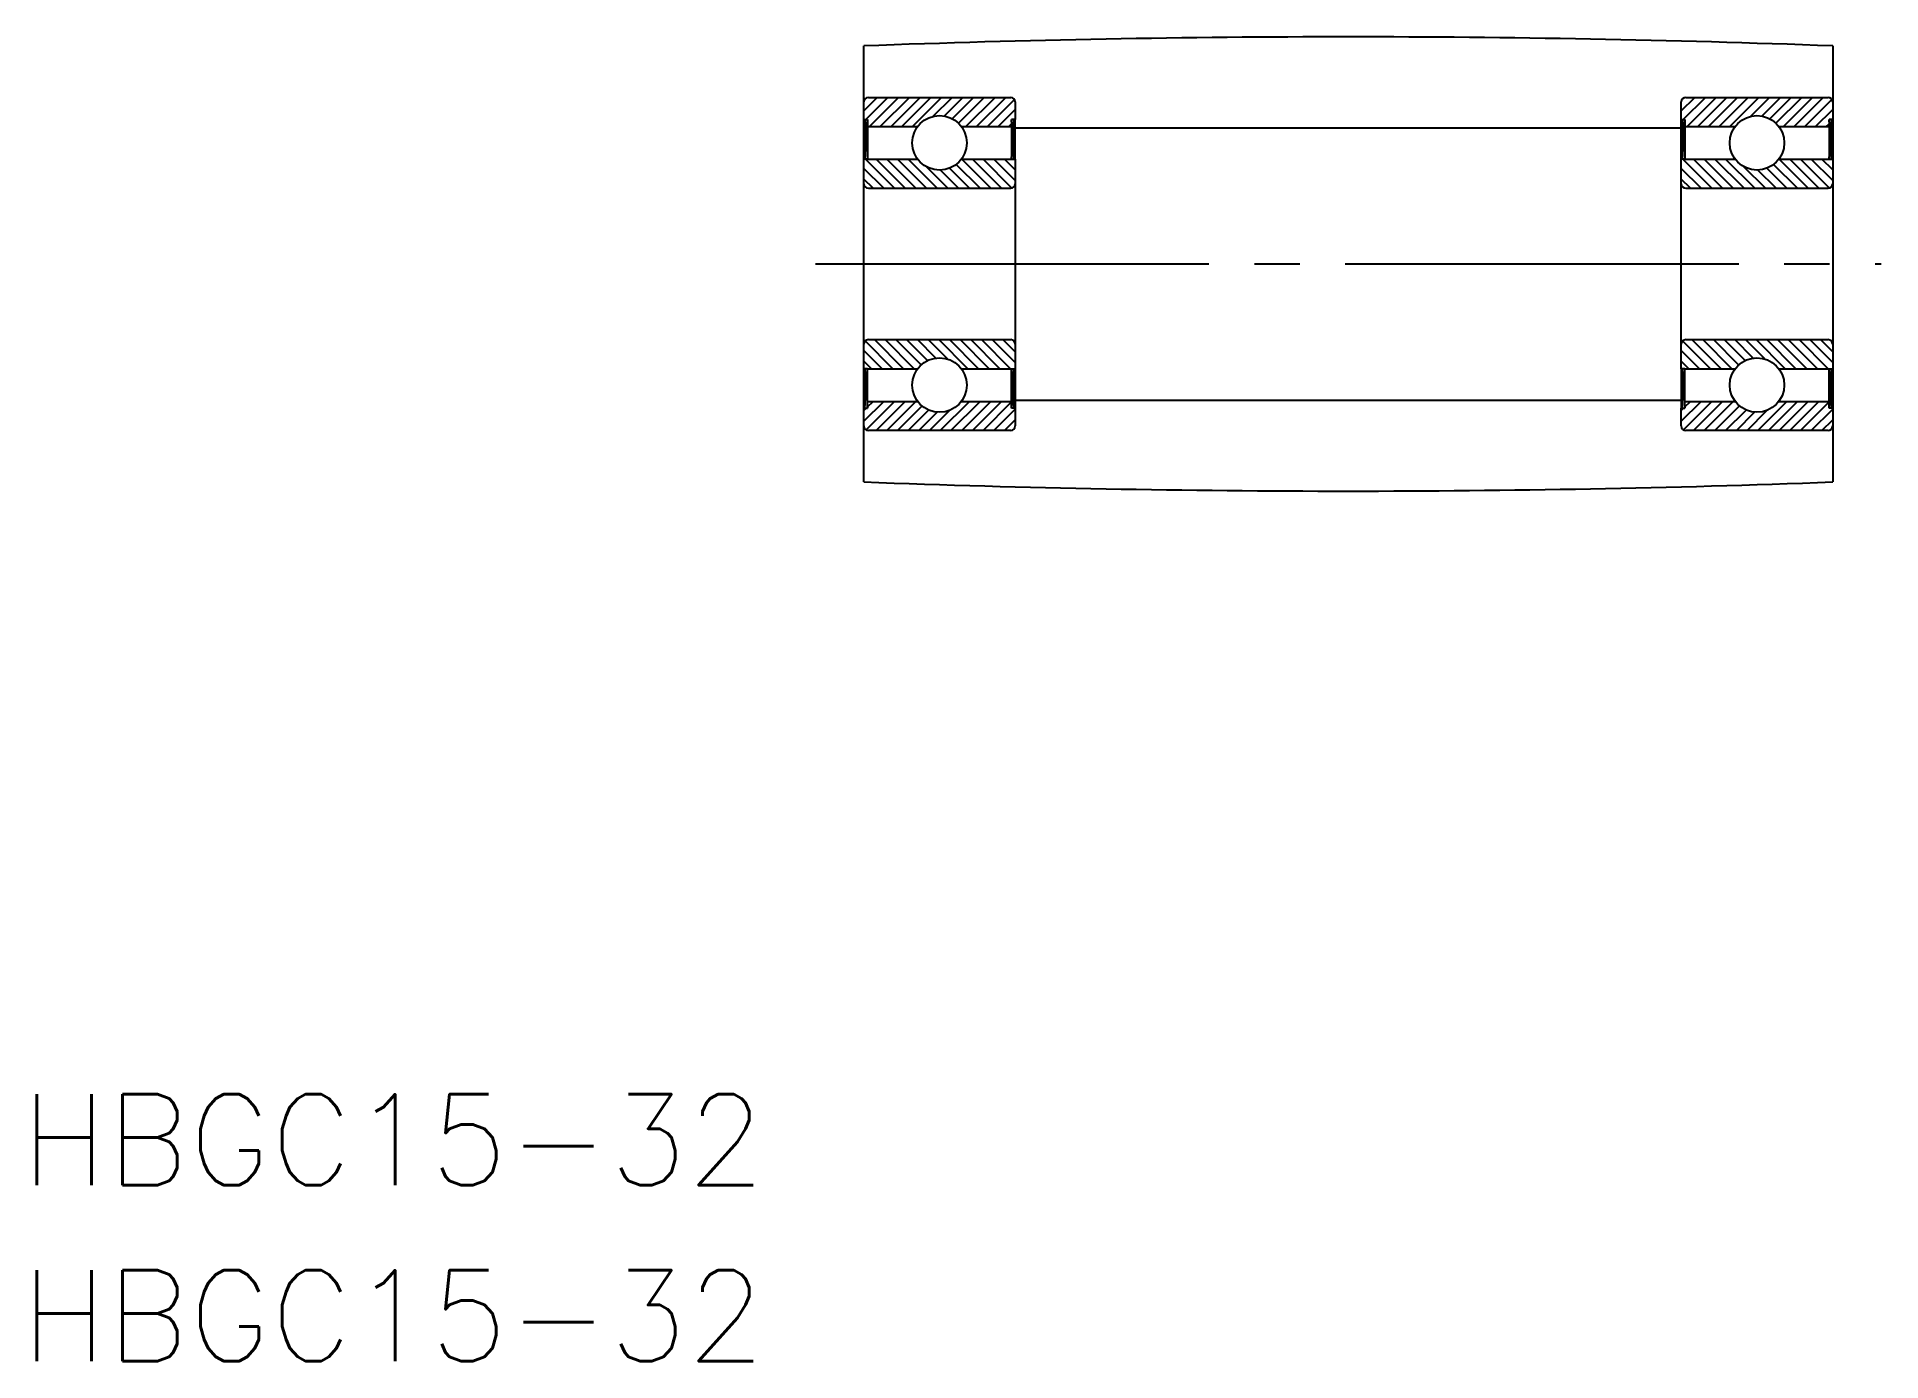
# Model space of a CAD drawing. Extents: x 37.1 to 98, y 136.3 to 180.
import ezdxf
from ezdxf.enums import TextEntityAlignment as Align

# ---------------------------------------------------------------- set-up
doc = ezdxf.new("R2010")
doc.units = 0
doc.linetypes.add('CENTER', pattern=[17.5, 13, -1.5, 1.5, -1.5])
doc.layers.get('0').update_dxf_attribs({"linetype": 'CONTINUOUS'})
doc.layers.add('CENTER', color=1, linetype='CENTER')
doc.styles.get("Standard").update_dxf_attribs({"font": 'txt.shx', "bigfont": '@extfont2.shx'})

msp = doc.modelspace()

# ---------------------------------------------------------------- linework, layer by layer
at = {"color": 7, "linetype": 'CONTINUOUS'}
for p, q in [((64.385, 165.303), (64.385, 179.703)), ((96.385, 179.703), (96.385, 165.303)), ((64.414, 177.943), (64.445, 177.974)), ((64.535, 178.003), (69.235, 178.003)), ((91.414, 177.943), (91.445, 177.974)), ((91.535, 178.003), (96.235, 178.003)), ((64.385, 177.27), (64.385, 177.853)), ((64.385, 175.963), (64.385, 177.27)), ((64.385, 177.27), (64.505, 177.27)), ((64.415, 175.963), (64.505, 177.27)), ((64.415, 177.27), (64.505, 175.963)), ((64.415, 177.27), (64.415, 175.963)), ((64.505, 177.27), (64.505, 175.963)), ((69.265, 175.963), (69.355, 177.27)), ((69.265, 177.27), (69.265, 175.963)), ((69.355, 175.963), (69.265, 177.27)), ((69.385, 177.27), (69.265, 177.27)), ((69.355, 177.27), (69.355, 175.963)), ((69.385, 177.853), (69.385, 177.27)), ((69.385, 175.963), (69.385, 177.27)), ((91.385, 177.27), (91.385, 177.853)), ((91.385, 175.963), (91.385, 177.27)), ((91.385, 177.27), (91.505, 177.27)), ((91.415, 175.963), (91.505, 177.27)), ((91.415, 177.27), (91.505, 175.963)), ((91.415, 177.27), (91.415, 175.963)), ((91.505, 177.27), (91.505, 175.963)), ((96.265, 175.963), (96.355, 177.27)), ((96.265, 177.27), (96.265, 175.963)), ((96.355, 175.963), (96.265, 177.27)), ((96.385, 177.27), (96.265, 177.27)), ((96.355, 177.27), (96.355, 175.963)), ((96.385, 177.853), (96.385, 177.27)), ((96.385, 175.963), (96.385, 177.27)), ((64.505, 177.043), (66.165, 177.043)), ((67.605, 177.043), (69.265, 177.043)), ((69.385, 177.003), (91.385, 177.003)), ((91.505, 177.043), (93.165, 177.043)), ((94.605, 177.043), (96.265, 177.043)), ((64.385, 169.043), (64.385, 175.963)), ((64.505, 175.963), (64.385, 175.963)), ((64.505, 175.963), (66.165, 175.963)), ((67.605, 175.963), (69.265, 175.963)), ((69.265, 175.963), (69.385, 175.963)), ((69.385, 175.963), (69.385, 169.043)), ((91.385, 169.043), (91.385, 175.963)), ((91.505, 175.963), (91.385, 175.963)), ((91.505, 175.963), (93.165, 175.963)), ((94.605, 175.963), (96.265, 175.963)), ((96.265, 175.963), (96.385, 175.963)), ((96.385, 175.963), (96.385, 169.043)), ((64.535, 175.003), (69.235, 175.003)), ((91.535, 175.003), (96.235, 175.003)), ((64.535, 170.003), (69.235, 170.003)), ((91.535, 170.003), (96.235, 170.003)), ((64.505, 169.043), (64.385, 169.043)), ((64.385, 169.043), (64.385, 167.736)), ((64.415, 169.043), (64.505, 167.736)), ((64.415, 167.736), (64.505, 169.043)), ((64.415, 167.736), (64.415, 169.043)), ((64.505, 169.043), (66.165, 169.043)), ((64.505, 167.736), (64.505, 169.043)), ((67.605, 169.043), (69.265, 169.043)), ((69.265, 169.043), (69.385, 169.043)), ((69.265, 167.736), (69.265, 169.043)), ((69.355, 169.043), (69.265, 167.736)), ((69.265, 169.043), (69.355, 167.736)), ((69.355, 167.736), (69.355, 169.043)), ((69.385, 169.043), (69.385, 167.736)), ((91.505, 169.043), (91.385, 169.043)), ((91.385, 169.043), (91.385, 167.736)), ((91.415, 169.043), (91.505, 167.736)), ((91.415, 167.736), (91.505, 169.043)), ((91.415, 167.736), (91.415, 169.043)), ((91.505, 169.043), (93.165, 169.043)), ((91.505, 167.736), (91.505, 169.043)), ((94.605, 169.043), (96.265, 169.043)), ((96.265, 169.043), (96.385, 169.043)), ((96.265, 167.736), (96.265, 169.043)), ((96.355, 169.043), (96.265, 167.736)), ((96.265, 169.043), (96.355, 167.736)), ((96.355, 167.736), (96.355, 169.043)), ((96.385, 169.043), (96.385, 167.736)), ((64.385, 167.153), (64.385, 167.736)), ((64.385, 167.736), (64.505, 167.736)), ((64.505, 167.963), (66.165, 167.963)), ((67.605, 167.963), (69.265, 167.963)), ((69.385, 167.736), (69.265, 167.736)), ((69.385, 168.003), (91.385, 168.003)), ((69.385, 167.736), (69.385, 167.153)), ((91.385, 167.153), (91.385, 167.736)), ((91.385, 167.736), (91.505, 167.736)), ((91.505, 167.963), (93.165, 167.963)), ((94.605, 167.963), (96.265, 167.963)), ((96.385, 167.736), (96.265, 167.736)), ((96.385, 167.736), (96.385, 167.153)), ((69.235, 167.003), (64.535, 167.003)), ((96.235, 167.003), (91.535, 167.003))]:
    msp.add_line(p, q, dxfattribs=at)
at = {"color": 3, "linetype": 'CONTINUOUS'}
for p, q in [((64.385, 177.56), (64.828, 178.003)), ((64.449, 177.27), (65.182, 178.003)), ((64.575, 177.043), (65.535, 178.003)), ((64.929, 177.043), (65.889, 178.003)), ((65.283, 177.043), (66.243, 178.003)), ((65.636, 177.043), (66.596, 178.003)), ((65.99, 177.043), (66.95, 178.003)), ((66.679, 177.38), (67.303, 178.003)), ((67.043, 177.389), (67.657, 178.003)), ((67.306, 177.299), (68.01, 178.003)), ((67.511, 177.15), (68.364, 178.003)), ((67.757, 177.043), (68.717, 178.003)), ((68.111, 177.043), (69.071, 178.003)), ((68.464, 177.043), (69.359, 177.938)), ((91.385, 177.56), (91.828, 178.003)), ((91.449, 177.27), (92.182, 178.003)), ((91.575, 177.043), (92.535, 178.003)), ((91.929, 177.043), (92.889, 178.003)), ((92.283, 177.043), (93.243, 178.003)), ((92.636, 177.043), (93.596, 178.003)), ((92.99, 177.043), (93.95, 178.003)), ((93.679, 177.38), (94.303, 178.003)), ((94.043, 177.389), (94.657, 178.003)), ((94.306, 177.299), (95.01, 178.003)), ((94.511, 177.15), (95.364, 178.003)), ((94.757, 177.043), (95.717, 178.003)), ((95.111, 177.043), (96.071, 178.003)), ((95.464, 177.043), (96.359, 177.938)), ((68.818, 177.043), (69.385, 177.61)), ((95.818, 177.043), (96.385, 177.61)), ((69.172, 177.043), (69.265, 177.136)), ((96.172, 177.043), (96.265, 177.136)), ((65.041, 175.003), (64.385, 175.66)), ((65.395, 175.003), (64.435, 175.963)), ((65.748, 175.003), (64.788, 175.963)), ((66.102, 175.003), (65.142, 175.963)), ((66.456, 175.003), (65.496, 175.963)), ((66.809, 175.003), (65.849, 175.963)), ((67.163, 175.003), (66.452, 175.714)), ((67.516, 175.003), (66.916, 175.604)), ((67.87, 175.003), (67.209, 175.664)), ((68.223, 175.003), (67.435, 175.792)), ((68.577, 175.003), (67.617, 175.963)), ((68.93, 175.003), (67.97, 175.963)), ((69.278, 175.01), (68.324, 175.963)), ((69.385, 175.256), (68.678, 175.963)), ((69.385, 175.61), (69.031, 175.963)), ((92.041, 175.003), (91.385, 175.66)), ((92.395, 175.003), (91.435, 175.963)), ((92.748, 175.003), (91.788, 175.963)), ((93.102, 175.003), (92.142, 175.963)), ((93.456, 175.003), (92.496, 175.963)), ((93.809, 175.003), (92.849, 175.963)), ((94.163, 175.003), (93.452, 175.714)), ((94.516, 175.003), (93.916, 175.604)), ((94.87, 175.003), (94.209, 175.664)), ((95.223, 175.003), (94.435, 175.792)), ((95.577, 175.003), (94.617, 175.963)), ((95.93, 175.003), (94.97, 175.963)), ((96.278, 175.01), (95.324, 175.963)), ((96.385, 175.256), (95.678, 175.963)), ((96.385, 175.61), (96.031, 175.963)), ((64.688, 175.003), (64.385, 175.307)), ((91.688, 175.003), (91.385, 175.307)), ((65.344, 169.043), (64.429, 169.959)), ((65.698, 169.043), (64.738, 170.003)), ((66.052, 169.043), (65.092, 170.003)), ((66.279, 169.169), (65.445, 170.003)), ((66.49, 169.312), (65.799, 170.003)), ((66.761, 169.395), (66.152, 170.003)), ((67.144, 169.365), (66.506, 170.003)), ((67.819, 169.043), (66.859, 170.003)), ((68.173, 169.043), (67.213, 170.003)), ((68.526, 169.043), (67.566, 170.003)), ((68.88, 169.043), (67.92, 170.003)), ((69.234, 169.043), (68.274, 170.003)), ((69.385, 169.246), (68.627, 170.003)), ((69.385, 169.599), (68.981, 170.003)), ((92.344, 169.043), (91.429, 169.959)), ((92.698, 169.043), (91.738, 170.003)), ((93.052, 169.043), (92.092, 170.003)), ((93.279, 169.169), (92.445, 170.003)), ((93.49, 169.312), (92.799, 170.003)), ((93.761, 169.395), (93.152, 170.003)), ((94.144, 169.365), (93.506, 170.003)), ((94.819, 169.043), (93.859, 170.003)), ((95.173, 169.043), (94.213, 170.003)), ((95.526, 169.043), (94.566, 170.003)), ((95.88, 169.043), (94.92, 170.003)), ((96.234, 169.043), (95.274, 170.003)), ((96.385, 169.246), (95.627, 170.003)), ((96.385, 169.599), (95.981, 170.003)), ((64.991, 169.043), (64.385, 169.65)), ((91.991, 169.043), (91.385, 169.65)), ((64.637, 169.043), (64.385, 169.296)), ((91.637, 169.043), (91.385, 169.296)), ((64.385, 167.307), (65.041, 167.963)), ((64.385, 167.66), (64.461, 167.736)), ((64.457, 167.025), (65.395, 167.963)), ((64.505, 167.78), (64.688, 167.963)), ((64.788, 167.003), (65.748, 167.963)), ((65.142, 167.003), (66.102, 167.963)), ((65.496, 167.003), (66.306, 167.814)), ((65.849, 167.003), (66.524, 167.679)), ((66.203, 167.003), (66.806, 167.607)), ((66.556, 167.003), (67.222, 167.669)), ((66.91, 167.003), (67.87, 167.963)), ((67.263, 167.003), (68.223, 167.963)), ((67.617, 167.003), (68.577, 167.963)), ((67.97, 167.003), (68.93, 167.963)), ((68.324, 167.003), (69.265, 167.944)), ((68.678, 167.003), (69.385, 167.711)), ((91.385, 167.307), (92.041, 167.963)), ((91.385, 167.66), (91.461, 167.736)), ((91.457, 167.025), (92.395, 167.963)), ((91.505, 167.78), (91.688, 167.963)), ((91.788, 167.003), (92.748, 167.963)), ((92.142, 167.003), (93.102, 167.963)), ((92.496, 167.003), (93.306, 167.814)), ((92.849, 167.003), (93.524, 167.679)), ((93.203, 167.003), (93.806, 167.607)), ((93.556, 167.003), (94.222, 167.669)), ((93.91, 167.003), (94.87, 167.963)), ((94.263, 167.003), (95.223, 167.963)), ((94.617, 167.003), (95.577, 167.963)), ((94.97, 167.003), (95.93, 167.963)), ((95.324, 167.003), (96.265, 167.944)), ((95.678, 167.003), (96.385, 167.711)), ((69.031, 167.003), (69.385, 167.357)), ((96.031, 167.003), (96.385, 167.357))]:
    msp.add_line(p, q, dxfattribs=at)
at = {"color": 7, "linetype": 'CONTINUOUS'}
for centre in [(66.885, 176.503), (93.885, 176.503), (66.885, 168.503), (93.885, 168.503)]:
    msp.add_circle(centre, 0.9, dxfattribs=at)
for centre, radius, start, end in [((80.385, -246.813), 426.817, 87.85166, 92.14834), ((64.535, 177.853), 0.15, 90, 180), ((69.235, 177.853), 0.15, 0, 90), ((91.535, 177.853), 0.15, 90, 180), ((96.235, 177.853), 0.15, 0, 90), ((64.535, 175.153), 0.15, 180, 270), ((69.235, 175.153), 0.15, 270, 0), ((91.535, 175.153), 0.15, 180, 270), ((96.235, 175.153), 0.15, 270, 0), ((64.535, 169.853), 0.15, 90, 180), ((69.235, 169.853), 0.15, 0, 90), ((91.535, 169.853), 0.15, 90, 180), ((96.235, 169.853), 0.15, 0, 90), ((64.535, 167.153), 0.15, 180, 270), ((69.235, 167.153), 0.15, 270, 0), ((91.535, 167.153), 0.15, 180, 270), ((96.235, 167.153), 0.15, 270, 0), ((80.385, 591.82), 426.817, 267.85166, 272.14834)]:
    msp.add_arc(centre, radius, start, end, dxfattribs=at)
at = {"layer": 'CENTER', "color": 1, "linetype": 'CENTER'}
msp.add_line((62.785, 172.503), (97.985, 172.503), dxfattribs=at)

# ---------------------------------------------------------------- texts
at = {"color": 7, "linetype": 'CONTINUOUS'}
for p in [(36.557, 143.581), (36.557, 137.765)]:
    msp.add_text('HBGC15-32', height=3, dxfattribs=at).set_placement(p, align=Align.MIDDLE_LEFT)

doc.saveas('drawing.dxf')
